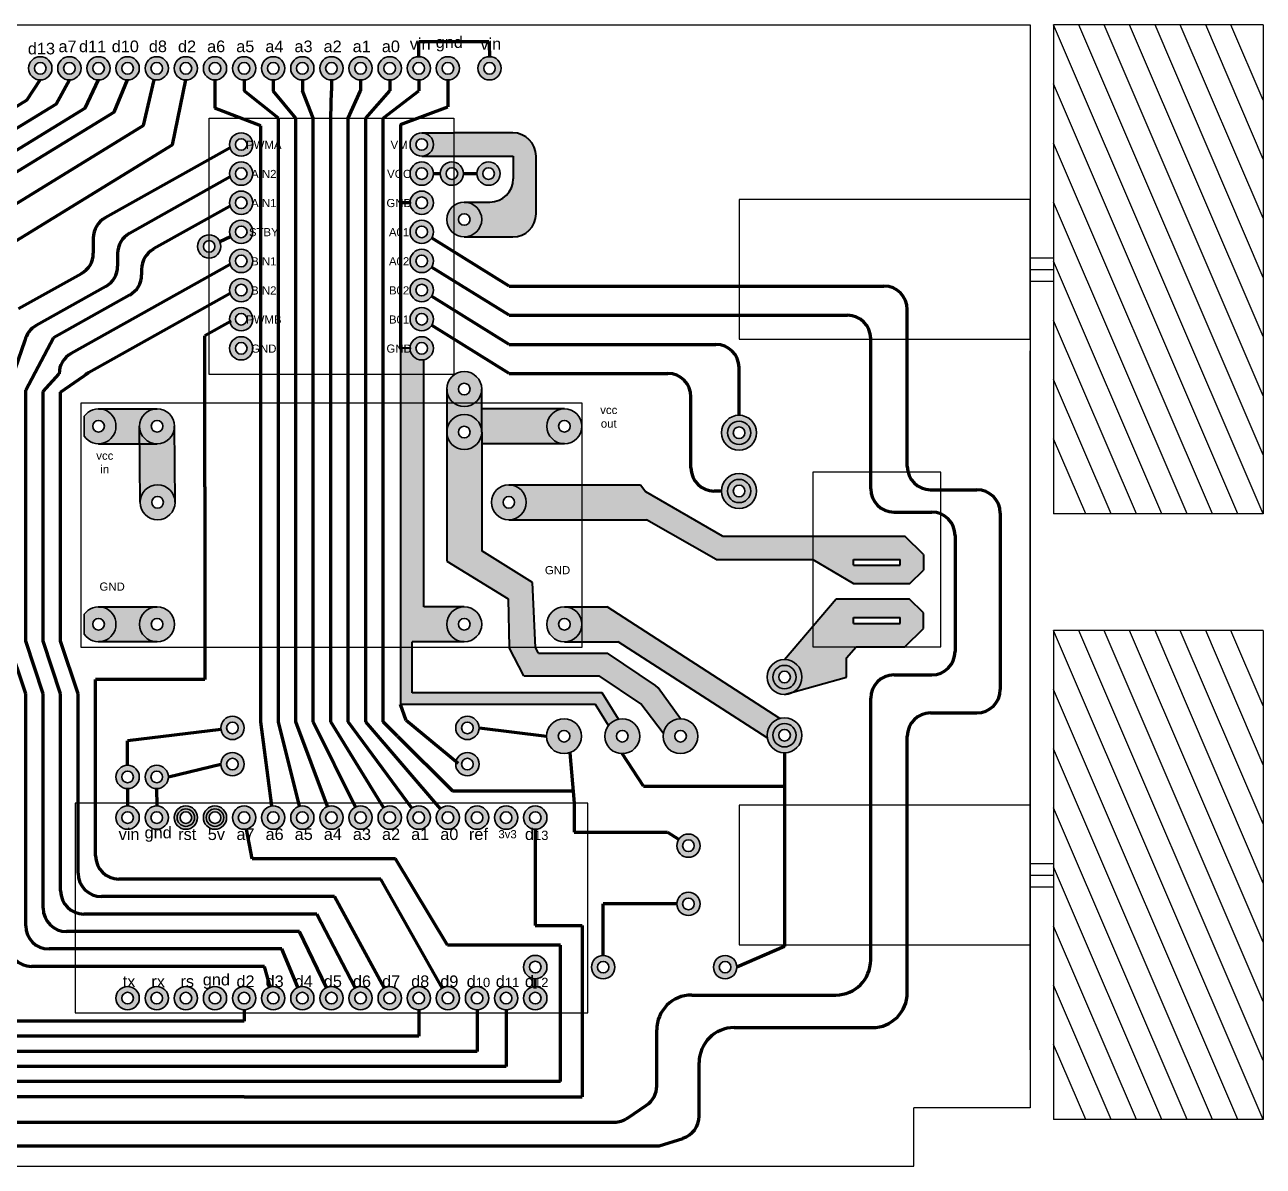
# Model space of a CAD drawing. Header units: millimetres. Extents: x 354 to 1075, y 97 to 298.
# Drawn here: x 968.6 to 1075, y 96.8 to 194.8 of the extents above; entities that cross this region are included whole.
import ezdxf

# ---------------------------------------------------------------- set-up
doc = ezdxf.new("R2010")
doc.units = ezdxf.units.MM
for name, color, linetype, lineweight in [('alimentacion', 110, 'Continuous', 40), ('ribetes', 12, 'Continuous', 100), ('TALADRO', 210, 'Continuous', 35)]:
    doc.layers.add(name, color=color, linetype=linetype, lineweight=lineweight)
for name, color, linetype in [('motores', 160, 'Continuous'), ('placas', 80, 'Continuous'), ('ruedas', 160, 'Continuous')]:
    doc.layers.add(name, color=color, linetype=linetype)
doc.styles.get("Standard").update_dxf_attribs({"font": 'arial.ttf'})

msp = doc.modelspace()

# ---------------------------------------------------------------- hatches: boundary and pattern name
at = {"layer": 'alimentacion'}
h = msp.add_hatch(color=256, dxfattribs=at)
h.dxf.hatch_style = 1
h.paths.add_polyline_path([(1012.53, 183.57, 0.414214), (1010.53, 185.57), (1005.46, 185.57), (1005.46, 183.57), (1010.57, 183.57), (1010.57, 181.63, -0.414214), (1008.57, 179.63), (1006.36, 179.63, -0.414214), (1007.86, 178.13, -0.414214), (1006.36, 176.63), (1008.31, 176.63), (1010.53, 176.63, 0.414214), (1012.53, 178.63)])
h.paths.add_polyline_path([(1005.46, 185.57), (1002.71, 185.57, -0.414214), (1003.71, 184.57, -0.414214), (1002.71, 183.57), (1005.03, 183.57), (1005.46, 183.57)])
h = msp.add_hatch(color=256, dxfattribs=at)
h.dxf.hatch_style = 1
h.paths.add_polyline_path([(1002.9, 166.09, -0.46975), (1001.71, 167.07), (1000.9, 167.07), (1000.9, 141.88), (1000.9, 136.5), (1017.62, 136.5), (1018.75, 134.7, -0.173629), (1019.61, 135.23), (1018.21, 137.5), (1001.9, 137.5), (1001.9, 141.88), (1006.36, 141.88, -0.414214), (1004.86, 143.38, -0.414214), (1006.36, 144.88), (1002.9, 144.88)])
h = msp.add_hatch(color=256, dxfattribs=at)
h.dxf.hatch_style = 1
h.paths.add_polyline_path([(1007.86, 163.57, 1), (1004.86, 163.57, 1)])
h.paths.add_polyline_path([(1005.86, 163.57, -1), (1006.86, 163.57, -1)], flags=16)
h.paths.add_polyline_path([(1007.86, 163.57, -1), (1004.86, 163.57), (1004.86, 159.88, -1), (1007.86, 159.88)])
h.paths.add_polyline_path([(1004.86, 159.88, 1), (1007.86, 159.88, 1)])
h.paths.add_polyline_path([(1006.86, 159.88, -1), (1005.86, 159.88, -1)], flags=16)
h = msp.add_hatch(color=256, dxfattribs=at)
h.dxf.hatch_style = 1
h.paths.add_polyline_path([(979.99, 161.88), (974.96, 161.88, -1), (974.96, 158.88), (979.99, 158.88, -0.414214), (978.49, 160.38, -0.414214)])
h.paths.add_polyline_path([(973.73, 161.24), (973.73, 159.52, 3.16825)])
h.paths.add_polyline_path([(975.46, 160.38, -1), (974.46, 160.38, -1)], flags=16)
h.paths.add_polyline_path([(978.49, 160.38, 0.414214), (979.99, 158.88, 0.414214), (981.49, 160.38, 1)])
h.paths.add_polyline_path([(980.49, 160.38, -1), (979.49, 160.38, -1)], flags=16)
h.paths.add_polyline_path([(973.73, 144.24), (973.73, 142.52, 3.16825)])
h.paths.add_polyline_path([(975.46, 143.38, -1), (974.46, 143.38, -1)], flags=16)
h.paths.add_polyline_path([(979.99, 144.88), (974.96, 144.88, -1), (974.96, 141.88), (979.99, 141.88, -0.414214), (978.49, 143.38, -0.414214)])
h.paths.add_polyline_path([(978.49, 143.38, 0.414214), (979.99, 141.88, 0.414214), (981.49, 143.38, 1)])
h.paths.add_polyline_path([(980.49, 143.38, -1), (979.49, 143.38, -1)], flags=16)
h = msp.add_hatch(color=256, dxfattribs=at)
h.dxf.hatch_style = 1
h.paths.add_polyline_path([(1016.46, 160.38, 1), (1013.46, 160.38, 1)])
h.paths.add_polyline_path([(1014.46, 160.38, -1), (1015.46, 160.38, -1)], flags=16)
h.paths.add_polyline_path([(1011.69, 153.85, 1), (1008.69, 153.85, 1)])
h.paths.add_polyline_path([(1009.69, 153.85, -1), (1010.69, 153.85, -1)], flags=16)
h.paths.add_polyline_path([(1004.86, 143.38, 1), (1007.86, 143.38, 1)])
h.paths.add_polyline_path([(1006.86, 143.38, -1), (1005.86, 143.38, -1)], flags=16)
h.paths.add_polyline_path([(1016.46, 143.38, 1), (1013.46, 143.38, 1)])
h.paths.add_polyline_path([(1014.46, 143.38, -1), (1015.46, 143.38, -1)], flags=16)
h = msp.add_hatch(color=256, dxfattribs=at)
h.dxf.hatch_style = 1
h.paths.add_polyline_path([(1013.46, 160.38, -0.414214), (1014.96, 161.88), (1007.86, 161.88), (1007.86, 159.88), (1007.86, 158.88), (1014.96, 158.88, -0.414214)])
h = msp.add_hatch(color=256, dxfattribs=at)
h.dxf.hatch_style = 1
h.paths.add_polyline_path([(981.53, 153.87), (981.49, 160.4, -0.417974), (979.99, 158.88), (978.5, 158.88), (978.53, 153.83, -1)])
h.paths.add_polyline_path([(978.53, 153.85, 1), (981.53, 153.85, 1)])
h.paths.add_polyline_path([(980.53, 153.85, 1), (979.53, 153.85, 1)], flags=16)
h = msp.add_hatch(color=256, dxfattribs=at)
h.dxf.hatch_style = 1
h.paths.add_polyline_path([(1007.86, 159.88, -1), (1004.86, 159.88), (1004.86, 148.8), (1010.13, 145.56), (1010.23, 141.38), (1011.49, 138.96), (1017.96, 138.96), (1021.52, 136.56), (1023.45, 134.04, -0.360652), (1024.93, 135.27), (1023.01, 137.91), (1022.78, 138.13), (1018.65, 140.9), (1012.73, 140.9), (1012.48, 141.38), (1012.22, 146.96), (1007.86, 149.69)])
h = msp.add_hatch(color=256, dxfattribs=at)
h.dxf.hatch_style = 1
h.paths.add_polyline_path([(1021.96, 154.74), (1021.5, 155.35), (1010.19, 155.35, -0.414214), (1011.69, 153.85, -0.414214), (1010.19, 152.35), (1022.01, 152.35), (1028, 148.95), (1036.28, 148.95), (1039.78, 146.89), (1044.63, 146.89), (1045.78, 148.03), (1045.78, 149.36), (1044.19, 150.95), (1036.28, 150.95), (1028.53, 150.95)])
h.paths.add_polyline_path([(1039.78, 148.95), (1043.78, 148.95), (1043.78, 148.45), (1039.78, 148.45)], flags=16)
h = msp.add_hatch(color=256, dxfattribs=at)
h.dxf.hatch_style = 1
h.paths.add_polyline_path([(1018.64, 144.88), (1014.96, 144.88, -0.414214), (1016.46, 143.38, -0.414214), (1014.96, 141.88), (1019.59, 141.88), (1032.37, 133.62, -0.038962), (1032.36, 133.85, -0.337974), (1033.46, 135.3)])
h = msp.add_hatch(color=256, dxfattribs=at)
h.dxf.hatch_style = 1
h.paths.add_polyline_path([(1040.02, 141.45), (1044.19, 141.45), (1045.78, 143.03), (1045.78, 144.36), (1044.57, 145.57), (1038.29, 145.57), (1033.86, 140.35, -0.414214), (1035.36, 138.85, -0.261174), (1034.64, 137.57), (1039.18, 138.85), (1039.18, 140.49)])
h.paths.add_polyline_path([(1039.78, 143.45), (1039.78, 143.95), (1043.78, 143.95), (1043.78, 143.45)], flags=16)
at = {"layer": 'TALADRO'}
h = msp.add_hatch(color=256, dxfattribs=at)
h.dxf.hatch_style = 1
h.paths.add_polyline_path([(970.96, 191.11, 1), (968.96, 191.11, 1)])
h.paths.add_polyline_path([(969.46, 191.11, -1), (970.46, 191.11, -1)], flags=16)
h = msp.add_hatch(color=256, dxfattribs=at)
h.dxf.hatch_style = 1
h.paths.add_polyline_path([(973.46, 191.11, 1), (971.46, 191.11, 1)])
h.paths.add_polyline_path([(971.96, 191.11, -1), (972.96, 191.11, -1)], flags=16)
h = msp.add_hatch(color=256, dxfattribs=at)
h.dxf.hatch_style = 1
h.paths.add_polyline_path([(975.96, 191.11, 1), (973.96, 191.11, 1)])
h.paths.add_polyline_path([(974.46, 191.11, -1), (975.46, 191.11, -1)], flags=16)
h = msp.add_hatch(color=256, dxfattribs=at)
h.dxf.hatch_style = 1
h.paths.add_polyline_path([(978.46, 191.11, 1), (976.46, 191.11, 1)])
h.paths.add_polyline_path([(976.96, 191.11, -1), (977.96, 191.11, -1)], flags=16)
h = msp.add_hatch(color=256, dxfattribs=at)
h.dxf.hatch_style = 1
h.paths.add_polyline_path([(980.96, 191.11, 1), (978.96, 191.11, 1)])
h.paths.add_polyline_path([(979.46, 191.11, -1), (980.46, 191.11, -1)], flags=16)
h = msp.add_hatch(color=256, dxfattribs=at)
h.dxf.hatch_style = 1
h.paths.add_polyline_path([(983.46, 191.11, 1), (981.46, 191.11, 1)])
h.paths.add_polyline_path([(981.96, 191.11, -1), (982.96, 191.11, -1)], flags=16)
h = msp.add_hatch(color=256, dxfattribs=at)
h.dxf.hatch_style = 1
h.paths.add_polyline_path([(985.96, 191.11, 1), (983.96, 191.11, 1)])
h.paths.add_polyline_path([(984.46, 191.11, -1), (985.46, 191.11, -1)], flags=16)
h = msp.add_hatch(color=256, dxfattribs=at)
h.dxf.hatch_style = 1
h.paths.add_polyline_path([(988.46, 191.11, 1), (986.46, 191.11, 1)])
h.paths.add_polyline_path([(986.96, 191.11, -1), (987.96, 191.11, -1)], flags=16)
h = msp.add_hatch(color=256, dxfattribs=at)
h.dxf.hatch_style = 1
h.paths.add_polyline_path([(990.96, 191.11, 1), (988.96, 191.11, 1)])
h.paths.add_polyline_path([(989.46, 191.11, -1), (990.46, 191.11, -1)], flags=16)
h = msp.add_hatch(color=256, dxfattribs=at)
h.dxf.hatch_style = 1
h.paths.add_polyline_path([(993.46, 191.11, 1), (991.46, 191.11, 1)])
h.paths.add_polyline_path([(991.96, 191.11, -1), (992.96, 191.11, -1)], flags=16)
h = msp.add_hatch(color=256, dxfattribs=at)
h.dxf.hatch_style = 1
h.paths.add_polyline_path([(995.96, 191.11, 1), (993.96, 191.11, 1)])
h.paths.add_polyline_path([(994.46, 191.11, -1), (995.46, 191.11, -1)], flags=16)
h = msp.add_hatch(color=256, dxfattribs=at)
h.dxf.hatch_style = 1
h.paths.add_polyline_path([(998.46, 191.11, 1), (996.46, 191.11, 1)])
h.paths.add_polyline_path([(996.96, 191.11, -1), (997.96, 191.11, -1)], flags=16)
h = msp.add_hatch(color=256, dxfattribs=at)
h.dxf.hatch_style = 1
h.paths.add_polyline_path([(1000.96, 191.11, 1), (998.96, 191.11, 1)])
h.paths.add_polyline_path([(999.46, 191.11, -1), (1000.46, 191.11, -1)], flags=16)
h = msp.add_hatch(color=256, dxfattribs=at)
h.dxf.hatch_style = 1
h.paths.add_polyline_path([(1003.46, 191.11, 1), (1001.46, 191.11, 1)])
h.paths.add_polyline_path([(1001.96, 191.11, -1), (1002.96, 191.11, -1)], flags=16)
h = msp.add_hatch(color=256, dxfattribs=at)
h.dxf.hatch_style = 1
h.paths.add_polyline_path([(1005.96, 191.11, 1), (1003.96, 191.11, 1)])
h.paths.add_polyline_path([(1004.46, 191.11, -1), (1005.46, 191.11, -1)], flags=16)
h = msp.add_hatch(color=256, dxfattribs=at)
h.dxf.hatch_style = 1
h.paths.add_polyline_path([(1009.53, 191.11, 1), (1007.53, 191.11, 1)])
h.paths.add_polyline_path([(1008.03, 191.11, -1), (1009.03, 191.11, -1)], flags=16)
h = msp.add_hatch(color=256, dxfattribs=at)
h.dxf.hatch_style = 1
h.paths.add_polyline_path([(988.21, 184.57, 1), (986.21, 184.57, 1)])
h.paths.add_polyline_path([(986.71, 184.57, -1), (987.71, 184.57, -1)], flags=16)
h = msp.add_hatch(color=256, dxfattribs=at)
h.dxf.hatch_style = 1
h.paths.add_polyline_path([(1003.71, 184.57, 1), (1001.71, 184.57, 1)])
h.paths.add_polyline_path([(1002.21, 184.57, -1), (1003.21, 184.57, -1)], flags=16)
h = msp.add_hatch(color=256, dxfattribs=at)
h.dxf.hatch_style = 1
h.paths.add_polyline_path([(988.21, 182.07, 1), (986.21, 182.07, 1)])
h.paths.add_polyline_path([(986.71, 182.07, -1), (987.71, 182.07, -1)], flags=16)
h = msp.add_hatch(color=256, dxfattribs=at)
h.dxf.hatch_style = 1
h.paths.add_polyline_path([(1003.71, 182.07, 1), (1001.71, 182.07, 1)])
h.paths.add_polyline_path([(1002.21, 182.07, -1), (1003.21, 182.07, -1)], flags=16)
h = msp.add_hatch(color=256, dxfattribs=at)
h.dxf.hatch_style = 1
h.paths.add_polyline_path([(1006.3, 182.07, 1), (1004.3, 182.07, 1)])
h.paths.add_polyline_path([(1004.8, 182.07, -1), (1005.8, 182.07, -1)], flags=16)
h = msp.add_hatch(color=256, dxfattribs=at)
h.dxf.hatch_style = 1
h.paths.add_polyline_path([(1009.45, 182.07, 1), (1007.45, 182.07, 1)])
h.paths.add_polyline_path([(1007.95, 182.07, -1), (1008.95, 182.07, -1)], flags=16)
h = msp.add_hatch(color=256, dxfattribs=at)
h.dxf.hatch_style = 1
h.paths.add_polyline_path([(988.21, 179.57, 1), (986.21, 179.57, 1)])
h.paths.add_polyline_path([(986.71, 179.57, -1), (987.71, 179.57, -1)], flags=16)
h = msp.add_hatch(color=256, dxfattribs=at)
h.dxf.hatch_style = 1
h.paths.add_polyline_path([(1003.71, 179.57, 1), (1001.71, 179.57, 1)])
h.paths.add_polyline_path([(1002.21, 179.57, -1), (1003.21, 179.57, -1)], flags=16)
h = msp.add_hatch(color=256, dxfattribs=at)
h.dxf.hatch_style = 1
h.paths.add_polyline_path([(1005.46, 179.34), (1005.46, 176.93, 0.61711), (1007.86, 178.13, 0.61711)])
h.paths.add_polyline_path([(1005.86, 178.13, -1), (1006.86, 178.13, -1)], flags=16)
h.paths.add_polyline_path([(1005.46, 179.34, 0.236774), (1004.86, 178.13, 0.236774), (1005.46, 176.93)])
h = msp.add_hatch(color=256, dxfattribs=at)
h.dxf.hatch_style = 1
h.paths.add_polyline_path([(988.21, 177.07, 1), (986.21, 177.07, 1)])
h.paths.add_polyline_path([(986.71, 177.07, -1), (987.71, 177.07, -1)], flags=16)
h = msp.add_hatch(color=256, dxfattribs=at)
h.dxf.hatch_style = 1
h.paths.add_polyline_path([(1003.71, 177.07, 1), (1001.71, 177.07, 1)])
h.paths.add_polyline_path([(1002.21, 177.07, -1), (1003.21, 177.07, -1)], flags=16)
h = msp.add_hatch(color=256, dxfattribs=at)
h.dxf.hatch_style = 1
h.paths.add_polyline_path([(985.46, 175.82, 1), (983.46, 175.82, 1)])
h.paths.add_polyline_path([(983.96, 175.82, -1), (984.96, 175.82, -1)], flags=16)
h = msp.add_hatch(color=256, dxfattribs=at)
h.dxf.hatch_style = 1
h.paths.add_polyline_path([(988.21, 174.57, 1), (986.21, 174.57, 1)])
h.paths.add_polyline_path([(986.71, 174.57, -1), (987.71, 174.57, -1)], flags=16)
h = msp.add_hatch(color=256, dxfattribs=at)
h.dxf.hatch_style = 1
h.paths.add_polyline_path([(1003.71, 174.57, 1), (1001.71, 174.57, 1)])
h.paths.add_polyline_path([(1002.21, 174.57, -1), (1003.21, 174.57, -1)], flags=16)
h = msp.add_hatch(color=256, dxfattribs=at)
h.dxf.hatch_style = 1
h.paths.add_polyline_path([(988.21, 172.07, 1), (986.21, 172.07, 1)])
h.paths.add_polyline_path([(986.71, 172.07, -1), (987.71, 172.07, -1)], flags=16)
h = msp.add_hatch(color=256, dxfattribs=at)
h.dxf.hatch_style = 1
h.paths.add_polyline_path([(1003.71, 172.07, 1), (1001.71, 172.07, 1)])
h.paths.add_polyline_path([(1002.21, 172.07, -1), (1003.21, 172.07, -1)], flags=16)
h = msp.add_hatch(color=256, dxfattribs=at)
h.dxf.hatch_style = 1
h.paths.add_polyline_path([(988.21, 169.57, 1), (986.21, 169.57, 1)])
h.paths.add_polyline_path([(986.71, 169.57, -1), (987.71, 169.57, -1)], flags=16)
h = msp.add_hatch(color=256, dxfattribs=at)
h.dxf.hatch_style = 1
h.paths.add_polyline_path([(1003.71, 169.57, 1), (1001.71, 169.57, 1)])
h.paths.add_polyline_path([(1002.21, 169.57, -1), (1003.21, 169.57, -1)], flags=16)
h = msp.add_hatch(color=256, dxfattribs=at)
h.dxf.hatch_style = 1
h.paths.add_polyline_path([(988.21, 167.07, 1), (986.21, 167.07, 1)])
h.paths.add_polyline_path([(986.71, 167.07, -1), (987.71, 167.07, -1)], flags=16)
h = msp.add_hatch(color=256, dxfattribs=at)
h.dxf.hatch_style = 1
h.paths.add_polyline_path([(1003.71, 167.07, 1), (1001.71, 167.07, 1)])
h.paths.add_polyline_path([(1002.21, 167.07, -1), (1003.21, 167.07, -1)], flags=16)
h = msp.add_hatch(color=256, dxfattribs=at)
h.dxf.hatch_style = 1
h.paths.add_polyline_path([(1028.96, 159.82, -0.414214), (1029.96, 160.82), (1029.96, 161.32, 0.414214), (1028.46, 159.82, 1), (1031.46, 159.82, 0.414214), (1029.96, 161.32), (1029.96, 160.82, -0.414214), (1030.96, 159.82, -1)])
h.paths.add_polyline_path([(1030.96, 154.82, -1), (1028.96, 154.82), (1028.46, 154.82, 1), (1031.46, 154.82, 1), (1028.46, 154.82), (1028.96, 154.82, -1)])
h = msp.add_hatch(color=256, dxfattribs=at)
h.dxf.hatch_style = 1
h.paths.add_polyline_path([(1030.96, 159.82, 1), (1028.96, 159.82, 1)])
h.paths.add_polyline_path([(1030.46, 159.82, 1), (1029.46, 159.82, 1)], flags=16)
h.paths.add_polyline_path([(1030.96, 154.82, 1), (1028.96, 154.82, 1)])
h.paths.add_polyline_path([(1030.46, 154.82, 1), (1029.46, 154.82, 1)], flags=16)
h = msp.add_hatch(color=256, dxfattribs=at)
h.dxf.hatch_style = 1
h.paths.add_polyline_path([(1032.86, 138.85, -0.414214), (1033.86, 139.85), (1033.86, 140.35, 0.414214), (1032.36, 138.85, 1), (1035.36, 138.85, 0.414214), (1033.86, 140.35), (1033.86, 139.85, -0.414214), (1034.86, 138.85, -1)])
h.paths.add_polyline_path([(1034.86, 133.85, -1), (1032.86, 133.85), (1032.36, 133.85, 1), (1035.36, 133.85, 1), (1032.36, 133.85), (1032.86, 133.85, -1)])
h = msp.add_hatch(color=256, dxfattribs=at)
h.dxf.hatch_style = 1
h.paths.add_polyline_path([(1034.86, 138.85, 1), (1032.86, 138.85, 1)])
h.paths.add_polyline_path([(1034.36, 138.85, 1), (1033.36, 138.85, 1)], flags=16)
h.paths.add_polyline_path([(1034.86, 133.85, 1), (1032.86, 133.85, 1)])
h.paths.add_polyline_path([(1034.36, 133.85, 1), (1033.36, 133.85, 1)], flags=16)
h = msp.add_hatch(color=256, dxfattribs=at)
h.dxf.hatch_style = 1
h.paths.add_polyline_path([(976.46, 130.27, 1), (978.46, 130.27, 1)])
h.paths.add_polyline_path([(977.96, 130.27, -1), (976.96, 130.27, -1)], flags=16)
h.paths.add_polyline_path([(980.96, 130.27, 1), (978.96, 130.27, 1)])
h.paths.add_polyline_path([(979.46, 130.27, -1), (980.46, 130.27, -1)], flags=16)
h.paths.add_polyline_path([(987.46, 131.37, 1), (985.46, 131.37, 1)])
h.paths.add_polyline_path([(986.96, 131.37, 1), (985.96, 131.37, 1)], flags=16)
h.paths.add_polyline_path([(985.46, 134.48, 1), (987.46, 134.48, 1)])
h.paths.add_polyline_path([(985.96, 134.48, -1), (986.96, 134.48, -1)], flags=16)
h.paths.add_polyline_path([(1005.63, 134.48, 1), (1007.63, 134.48, 1)])
h.paths.add_polyline_path([(1006.13, 134.48, -1), (1007.13, 134.48, -1)], flags=16)
h.paths.add_polyline_path([(1005.63, 131.37, 1), (1007.63, 131.37, 1)])
h.paths.add_polyline_path([(1006.13, 131.37, 1), (1007.13, 131.37, 1)], flags=16)
h = msp.add_hatch(color=256, dxfattribs=at)
h.dxf.hatch_style = 1
h.paths.add_polyline_path([(1013.43, 133.77, 1), (1016.43, 133.77, 1)])
h.paths.add_polyline_path([(1015.43, 133.77, 1), (1014.43, 133.77, 1)], flags=16)
h.paths.add_polyline_path([(1021.43, 133.77, 1), (1018.43, 133.77, 1)])
h.paths.add_polyline_path([(1020.43, 133.77, 1), (1019.43, 133.77, 1)], flags=16)
h.paths.add_polyline_path([(1026.43, 133.77, 1), (1023.43, 133.77, 1)])
h.paths.add_polyline_path([(1025.43, 133.77, -1), (1024.43, 133.77, -1)], flags=16)
h = msp.add_hatch(color=256, dxfattribs=at)
h.dxf.hatch_style = 1
h.paths.add_polyline_path([(978.46, 126.78, 1), (976.46, 126.78, 1)])
h.paths.add_polyline_path([(977.96, 126.78, 1), (976.96, 126.78, 1)], flags=16)
h = msp.add_hatch(color=256, dxfattribs=at)
h.dxf.hatch_style = 1
h.paths.add_polyline_path([(980.96, 126.78, 1), (978.96, 126.78, 1)])
h.paths.add_polyline_path([(980.46, 126.78, 1), (979.46, 126.78, 1)], flags=16)
h = msp.add_hatch(color=256, dxfattribs=at)
h.dxf.hatch_style = 1
h.paths.add_polyline_path([(983.46, 126.78, 1), (981.46, 126.78, 1)])
h.paths.add_polyline_path([(982.96, 126.78, 1), (981.96, 126.78, 1)], flags=16)
h = msp.add_hatch(color=256, dxfattribs=at)
h.dxf.hatch_style = 1
h.paths.add_polyline_path([(985.96, 126.78, 1), (983.96, 126.78, 1)])
h.paths.add_polyline_path([(985.46, 126.78, 1), (984.46, 126.78, 1)], flags=16)
h = msp.add_hatch(color=256, dxfattribs=at)
h.dxf.hatch_style = 1
h.paths.add_polyline_path([(988.46, 126.78, 1), (986.46, 126.78, 1)])
h.paths.add_polyline_path([(987.96, 126.78, 1), (986.96, 126.78, 1)], flags=16)
h = msp.add_hatch(color=256, dxfattribs=at)
h.dxf.hatch_style = 1
h.paths.add_polyline_path([(990.96, 126.78, 1), (988.96, 126.78, 1)])
h.paths.add_polyline_path([(990.46, 126.78, 1), (989.46, 126.78, 1)], flags=16)
h = msp.add_hatch(color=256, dxfattribs=at)
h.dxf.hatch_style = 1
h.paths.add_polyline_path([(993.46, 126.78, 1), (991.46, 126.78, 1)])
h.paths.add_polyline_path([(992.96, 126.78, 1), (991.96, 126.78, 1)], flags=16)
h = msp.add_hatch(color=256, dxfattribs=at)
h.dxf.hatch_style = 1
h.paths.add_polyline_path([(995.96, 126.78, 1), (993.96, 126.78, 1)])
h.paths.add_polyline_path([(995.46, 126.78, 1), (994.46, 126.78, 1)], flags=16)
h = msp.add_hatch(color=256, dxfattribs=at)
h.dxf.hatch_style = 1
h.paths.add_polyline_path([(998.46, 126.78, 1), (996.46, 126.78, 1)])
h.paths.add_polyline_path([(997.96, 126.78, 1), (996.96, 126.78, 1)], flags=16)
h = msp.add_hatch(color=256, dxfattribs=at)
h.dxf.hatch_style = 1
h.paths.add_polyline_path([(1000.96, 126.78, 1), (998.96, 126.78, 1)])
h.paths.add_polyline_path([(1000.46, 126.78, 1), (999.46, 126.78, 1)], flags=16)
h = msp.add_hatch(color=256, dxfattribs=at)
h.dxf.hatch_style = 1
h.paths.add_polyline_path([(1003.46, 126.78, 1), (1001.46, 126.78, 1)])
h.paths.add_polyline_path([(1002.96, 126.78, 1), (1001.96, 126.78, 1)], flags=16)
h = msp.add_hatch(color=256, dxfattribs=at)
h.dxf.hatch_style = 1
h.paths.add_polyline_path([(1005.96, 126.78, 1), (1003.96, 126.78, 1)])
h.paths.add_polyline_path([(1005.46, 126.78, 1), (1004.46, 126.78, 1)], flags=16)
h = msp.add_hatch(color=256, dxfattribs=at)
h.dxf.hatch_style = 1
h.paths.add_polyline_path([(1008.46, 126.78, 1), (1006.46, 126.78, 1)])
h.paths.add_polyline_path([(1007.96, 126.78, 1), (1006.96, 126.78, 1)], flags=16)
h = msp.add_hatch(color=256, dxfattribs=at)
h.dxf.hatch_style = 1
h.paths.add_polyline_path([(1010.96, 126.78, 1), (1008.96, 126.78, 1)])
h.paths.add_polyline_path([(1010.46, 126.78, 1), (1009.46, 126.78, 1)], flags=16)
h = msp.add_hatch(color=256, dxfattribs=at)
h.dxf.hatch_style = 1
h.paths.add_polyline_path([(1013.46, 126.78, 1), (1011.46, 126.78, 1)])
h.paths.add_polyline_path([(1012.96, 126.78, 1), (1011.96, 126.78, 1)], flags=16)
h = msp.add_hatch(color=256, dxfattribs=at)
h.dxf.hatch_style = 1
h.paths.add_polyline_path([(1026.61, 124.37, 1), (1024.61, 124.37, 1)])
h.paths.add_polyline_path([(1026.11, 124.37, 1), (1025.11, 124.37, 1)], flags=16)
h = msp.add_hatch(color=256, dxfattribs=at)
h.dxf.hatch_style = 1
h.paths.add_polyline_path([(1026.61, 119.37, 1), (1024.61, 119.37, 1)])
h.paths.add_polyline_path([(1026.11, 119.37, 1), (1025.11, 119.37, 1)], flags=16)
h = msp.add_hatch(color=256, dxfattribs=at)
h.dxf.hatch_style = 1
h.paths.add_polyline_path([(1013.46, 113.95, 1), (1011.46, 113.95, 1)])
h.paths.add_polyline_path([(1012.96, 113.95, 1), (1011.96, 113.95, 1)], flags=16)
h = msp.add_hatch(color=256, dxfattribs=at)
h.dxf.hatch_style = 1
h.paths.add_polyline_path([(1019.29, 113.94, 1), (1017.29, 113.94, 1)])
h.paths.add_polyline_path([(1018.79, 113.94, 1), (1017.79, 113.94, 1)], flags=16)
h = msp.add_hatch(color=256, dxfattribs=at)
h.dxf.hatch_style = 1
h.paths.add_polyline_path([(1029.76, 113.94, 1), (1027.76, 113.94, 1)])
h.paths.add_polyline_path([(1029.26, 113.94, 1), (1028.26, 113.94, 1)], flags=16)
h = msp.add_hatch(color=256, dxfattribs=at)
h.dxf.hatch_style = 1
h.paths.add_polyline_path([(978.46, 111.28, 1), (976.46, 111.28, 1)])
h.paths.add_polyline_path([(977.96, 111.28, 1), (976.96, 111.28, 1)], flags=16)
h = msp.add_hatch(color=256, dxfattribs=at)
h.dxf.hatch_style = 1
h.paths.add_polyline_path([(980.96, 111.28, 1), (978.96, 111.28, 1)])
h.paths.add_polyline_path([(980.46, 111.28, 1), (979.46, 111.28, 1)], flags=16)
h = msp.add_hatch(color=256, dxfattribs=at)
h.dxf.hatch_style = 1
h.paths.add_polyline_path([(983.46, 111.28, 1), (981.46, 111.28, 1)])
h.paths.add_polyline_path([(982.96, 111.28, 1), (981.96, 111.28, 1)], flags=16)
h = msp.add_hatch(color=256, dxfattribs=at)
h.dxf.hatch_style = 1
h.paths.add_polyline_path([(985.96, 111.28, 1), (983.96, 111.28, 1)])
h.paths.add_polyline_path([(985.46, 111.28, 1), (984.46, 111.28, 1)], flags=16)
h = msp.add_hatch(color=256, dxfattribs=at)
h.dxf.hatch_style = 1
h.paths.add_polyline_path([(988.46, 111.28, 1), (986.46, 111.28, 1)])
h.paths.add_polyline_path([(987.96, 111.28, 1), (986.96, 111.28, 1)], flags=16)
h = msp.add_hatch(color=256, dxfattribs=at)
h.dxf.hatch_style = 1
h.paths.add_polyline_path([(990.96, 111.28, 1), (988.96, 111.28, 1)])
h.paths.add_polyline_path([(990.46, 111.28, 1), (989.46, 111.28, 1)], flags=16)
h = msp.add_hatch(color=256, dxfattribs=at)
h.dxf.hatch_style = 1
h.paths.add_polyline_path([(993.46, 111.28, 1), (991.46, 111.28, 1)])
h.paths.add_polyline_path([(992.96, 111.28, 1), (991.96, 111.28, 1)], flags=16)
h = msp.add_hatch(color=256, dxfattribs=at)
h.dxf.hatch_style = 1
h.paths.add_polyline_path([(995.96, 111.28, 1), (993.96, 111.28, 1)])
h.paths.add_polyline_path([(995.46, 111.28, 1), (994.46, 111.28, 1)], flags=16)
h = msp.add_hatch(color=256, dxfattribs=at)
h.dxf.hatch_style = 1
h.paths.add_polyline_path([(998.46, 111.28, 1), (996.46, 111.28, 1)])
h.paths.add_polyline_path([(997.96, 111.28, 1), (996.96, 111.28, 1)], flags=16)
h = msp.add_hatch(color=256, dxfattribs=at)
h.dxf.hatch_style = 1
h.paths.add_polyline_path([(1000.96, 111.28, 1), (998.96, 111.28, 1)])
h.paths.add_polyline_path([(1000.46, 111.28, 1), (999.46, 111.28, 1)], flags=16)
h = msp.add_hatch(color=256, dxfattribs=at)
h.dxf.hatch_style = 1
h.paths.add_polyline_path([(1003.46, 111.28, 1), (1001.46, 111.28, 1)])
h.paths.add_polyline_path([(1002.96, 111.28, 1), (1001.96, 111.28, 1)], flags=16)
h = msp.add_hatch(color=256, dxfattribs=at)
h.dxf.hatch_style = 1
h.paths.add_polyline_path([(1005.96, 111.28, 1), (1003.96, 111.28, 1)])
h.paths.add_polyline_path([(1005.46, 111.28, 1), (1004.46, 111.28, 1)], flags=16)
h = msp.add_hatch(color=256, dxfattribs=at)
h.dxf.hatch_style = 1
h.paths.add_polyline_path([(1008.46, 111.28, 1), (1006.46, 111.28, 1)])
h.paths.add_polyline_path([(1007.96, 111.28, 1), (1006.96, 111.28, 1)], flags=16)
h = msp.add_hatch(color=256, dxfattribs=at)
h.dxf.hatch_style = 1
h.paths.add_polyline_path([(1010.96, 111.28, 1), (1008.96, 111.28, 1)])
h.paths.add_polyline_path([(1010.46, 111.28, 1), (1009.46, 111.28, 1)], flags=16)
h = msp.add_hatch(color=256, dxfattribs=at)
h.dxf.hatch_style = 1
h.paths.add_polyline_path([(1013.46, 111.28, 1), (1011.46, 111.28, 1)])
h.paths.add_polyline_path([(1012.96, 111.28, 1), (1011.96, 111.28, 1)], flags=16)

# ---------------------------------------------------------------- linework, layer by layer
for p, q in [((934.96, 194.85), (1054.96, 194.85)), ((1054.96, 194.85), (1054.96, 136.85)), ((1054.96, 174.85), (1056.96, 174.85)), ((1054.96, 173.85), (1056.96, 173.85)), ((1054.96, 172.85), (1056.96, 172.85)), ((1054.96, 136.85), (1054.96, 166.85)), ((1054.96, 106.85), (1054.96, 136.85)), ((1054.96, 136.85), (1054.96, 106.85)), ((1054.96, 122.85), (1056.96, 122.85)), ((1054.96, 121.85), (1056.96, 121.85)), ((1054.96, 120.85), (1056.96, 120.85)), ((1054.96, 106.85), (1054.96, 101.85)), ((1044.96, 96.85), (1044.96, 101.85)), ((1054.96, 101.85), (1044.96, 101.85)), ((944.96, 96.85), (1044.96, 96.85))]:
    msp.add_line(p, q)
at = {"layer": 'alimentacion'}
for p, q in [((1002.71, 185.57), (1005.5, 185.57)), ((1010.53, 185.57), (1005.5, 185.57)), ((1002.71, 183.57), (1005.03, 183.57)), ((1005.03, 183.57), (1010.57, 183.57)), ((1010.57, 183.57), (1010.57, 181.63)), ((1012.53, 178.63), (1012.53, 183.57)), ((1006.36, 179.63), (1008.57, 179.63)), ((1006.36, 176.63), (1008.31, 176.63)), ((1008.31, 176.63), (1010.53, 176.63)), ((1001.71, 167.07), (1000.9, 167.07)), ((1000.9, 167.07), (1000.9, 141.88)), ((1002.9, 144.88), (1002.9, 166.09)), ((1004.86, 163.57), (1004.86, 159.88)), ((1007.86, 159.88), (1007.86, 163.57)), ((974.96, 161.88), (979.99, 161.88)), ((1014.96, 161.88), (1007.86, 161.88)), ((978.53, 153.85), (978.49, 160.38)), ((981.53, 153.85), (981.49, 160.38)), ((1004.86, 159.88), (1004.86, 148.8)), ((1007.86, 159.88), (1007.86, 149.69)), ((974.96, 158.88), (979.99, 158.88)), ((1014.96, 158.88), (1007.86, 158.88)), ((1010.19, 155.35), (1021.5, 155.35)), ((1021.5, 155.35), (1021.96, 154.74)), ((1028.53, 150.95), (1021.96, 154.74)), ((1010.19, 152.35), (1022.01, 152.35)), ((1028, 148.95), (1022.01, 152.35)), ((1028.53, 150.95), (1036.28, 150.95)), ((1036.28, 150.95), (1044.19, 150.95)), ((1045.78, 149.36), (1044.19, 150.95)), ((1012.22, 146.96), (1007.86, 149.69)), ((1028, 148.95), (1036.28, 148.95)), ((1036.28, 148.95), (1039.78, 146.89)), ((1039.78, 148.45), (1039.78, 148.95)), ((1039.78, 148.95), (1043.78, 148.95)), ((1043.78, 148.45), (1043.78, 148.95)), ((1045.78, 149.36), (1045.78, 148.03)), ((1004.86, 148.8), (1010.13, 145.56)), ((1039.78, 148.45), (1043.78, 148.45)), ((1044.63, 146.89), (1045.78, 148.03)), ((1012.48, 141.38), (1012.22, 146.96)), ((1039.78, 146.89), (1044.63, 146.89)), ((974.96, 144.88), (979.99, 144.88)), ((1006.36, 144.88), (1002.9, 144.88)), ((1010.13, 145.56), (1010.23, 141.38)), ((1014.96, 144.88), (1018.64, 144.88)), ((1033.46, 135.3), (1018.64, 144.88)), ((1033.86, 140.35), (1038.29, 145.57)), ((1038.29, 145.57), (1044.57, 145.57)), ((1045.78, 144.36), (1044.57, 145.57)), ((1039.78, 143.45), (1039.78, 143.95)), ((1039.78, 143.95), (1043.78, 143.95)), ((1043.78, 143.45), (1043.78, 143.95)), ((1045.78, 143.03), (1045.78, 144.36)), ((1039.78, 143.45), (1043.78, 143.45)), ((1044.19, 141.45), (1045.78, 143.03)), ((979.99, 141.88), (974.96, 141.88)), ((1000.9, 141.88), (1000.9, 136.5)), ((1006.36, 141.88), (1001.9, 141.88)), ((1001.9, 137.5), (1001.9, 141.88)), ((1014.96, 141.88), (1019.59, 141.88)), ((1032.37, 133.62), (1019.59, 141.88)), ((1039.18, 140.49), (1040.02, 141.45)), ((1040.02, 141.45), (1044.19, 141.45)), ((1011.49, 138.96), (1010.23, 141.38)), ((1012.73, 140.9), (1012.48, 141.38)), ((1012.73, 140.9), (1018.65, 140.9)), ((1022.78, 138.13), (1018.65, 140.9)), ((1039.18, 138.85), (1039.18, 140.49)), ((1011.49, 138.96), (1017.96, 138.96)), ((1021.52, 136.56), (1017.96, 138.96)), ((1033.86, 137.35), (1039.18, 138.85)), ((1018.21, 137.5), (1001.9, 137.5)), ((1019.61, 135.23), (1018.21, 137.5)), ((1023.01, 137.91), (1022.78, 138.13)), ((1024.93, 135.27), (1023.01, 137.91)), ((1017.62, 136.5), (1000.9, 136.5)), ((1018.75, 134.7), (1017.62, 136.5)), ((1023.45, 134.04), (1021.52, 136.56))]:
    msp.add_line(p, q, dxfattribs=at)
for centre, start, end in [((1010.53, 183.57), 0, 90), ((1008.57, 181.63), 270, 0), ((1010.53, 178.63), 270, 0)]:
    msp.add_arc(centre, 2, start, end, dxfattribs=at)
at = {"layer": 'motores'}
for p, q in [((1054.96, 179.85), (1029.96, 179.85)), ((1029.96, 179.85), (1029.96, 167.85)), ((1054.96, 167.85), (1054.96, 179.85)), ((1029.96, 167.85), (1054.96, 167.85)), ((1029.96, 127.85), (1029.96, 115.85)), ((1054.96, 127.85), (1029.96, 127.85)), ((1054.96, 115.85), (1054.96, 127.85)), ((1029.96, 115.85), (1054.96, 115.85))]:
    msp.add_line(p, q, dxfattribs=at)
at = {"layer": 'placas'}
for p, q in [((984.46, 186.82), (1005.46, 186.82)), ((984.46, 164.82), (984.46, 186.82)), ((1005.46, 186.82), (1005.46, 164.82)), ((1005.46, 164.82), (984.46, 164.82)), ((973.46, 162.38), (1016.46, 162.38)), ((973.46, 141.38), (973.46, 162.38)), ((1016.46, 162.38), (1016.46, 141.38)), ((1047.28, 156.45), (1036.28, 156.45)), ((1036.28, 156.45), (1036.28, 141.45)), ((1047.28, 141.45), (1047.28, 156.45)), ((1036.28, 141.45), (1047.28, 141.45)), ((1016.46, 141.38), (973.46, 141.38)), ((1016.96, 128.03), (972.96, 128.03)), ((972.96, 128.03), (972.96, 110.03)), ((1016.96, 110.03), (1016.96, 128.03)), ((972.96, 110.03), (1016.96, 110.03))]:
    msp.add_line(p, q, dxfattribs=at)
at = {"layer": 'ribetes'}
for p, q in [((1002.46, 192.11), (1002.46, 193.42)), ((1002.46, 193.42), (1008.48, 193.42)), ((1008.48, 193.42), (1008.52, 192.38)), ((1008.52, 192.38), (1008.53, 192.11)), ((968.81, 188.38), (969.96, 190.11)), ((971.31, 188.04), (972.46, 190.11)), ((973.81, 187.69), (974.96, 190.11)), ((976.31, 187.35), (977.46, 190.11)), ((978.81, 186.19), (979.73, 190.13)), ((981.31, 184.55), (982.46, 190.11)), ((984.96, 190.11), (984.96, 188.32)), ((984.96, 190.11), (984.96, 187.68)), ((987.46, 190.11), (987.46, 189.19)), ((989.96, 190.11), (989.96, 189.19)), ((992.46, 190.11), (992.46, 189.19)), ((994.96, 190.11), (994.96, 189.19)), ((997.46, 190.11), (997.46, 189.19)), ((999.96, 190.11), (999.96, 189.19)), ((1002.46, 190.11), (1002.46, 189.19)), ((1004.96, 190.11), (1004.96, 188.32)), ((1004.96, 190.11), (1004.96, 187.8)), ((968.81, 188.38), (956.64, 180.92)), ((990.4, 186.82), (987.46, 189.19)), ((991.9, 186.82), (989.96, 189.19)), ((993.4, 186.82), (992.46, 189.19)), ((994.9, 186.82), (994.96, 189.19)), ((996.4, 186.82), (997.46, 189.19)), ((997.9, 186.82), (999.96, 189.19)), ((999.4, 186.82), (1002.46, 189.19)), ((971.31, 188.04), (958.14, 179.96)), ((973.81, 187.69), (959.64, 179)), ((976.31, 187.35), (961.14, 178.04)), ((988.9, 186.18), (984.96, 187.68)), ((1000.9, 186.3), (1004.96, 187.8)), ((978.81, 186.19), (962.64, 176.26)), ((988.9, 135), (988.9, 186.18)), ((990.4, 135), (990.4, 186.82)), ((991.9, 135), (991.9, 186.82)), ((993.4, 135), (993.4, 186.82)), ((994.9, 135), (994.9, 186.82)), ((996.4, 135), (996.4, 186.82)), ((997.9, 135), (997.9, 186.82)), ((999.4, 135), (999.4, 186.82)), ((1000.9, 186.3), (1000.9, 167.07)), ((981.31, 184.55), (964.14, 174.01)), ((986.26, 184.28), (975.53, 178.27)), ((1003.71, 182.07), (1004.3, 182.07)), ((1006.3, 182.07), (1007.45, 182.07)), ((986.26, 181.78), (977.62, 176.94)), ((986.26, 179.28), (979.68, 175.6)), ((1001.71, 179.57), (1000.9, 179.57)), ((974.51, 176.53), (974.51, 175.23)), ((985.38, 176.24), (986.3, 176.66)), ((976.6, 175.2), (976.6, 174.13)), ((973.49, 173.48), (968.1, 170.47)), ((986.26, 174.28), (972.6, 166.63)), ((978.66, 173.85), (978.66, 173.39)), ((975.58, 172.38), (969.6, 169.04)), ((977.63, 171.64), (971.1, 167.98)), ((986.26, 171.78), (974.1, 164.97)), ((986.34, 169.41), (984.08, 168.14)), ((984.08, 155.17), (984.08, 168.14)), ((968.63, 167.73), (967.21, 163.6)), ((971.1, 167.98), (968.71, 163.48)), ((970.21, 163.37), (971.58, 164.89)), ((971.71, 163.31), (974.1, 164.97)), ((968.71, 141.92), (968.71, 163.48)), ((970.21, 141.92), (970.21, 163.37)), ((971.71, 141.92), (971.71, 163.31)), ((984.08, 155.17), (984.08, 138.64)), ((968.71, 137.42), (967.21, 141.92)), ((970.21, 137.42), (968.71, 141.92)), ((971.71, 137.42), (970.21, 141.92)), ((973.21, 137.42), (971.71, 141.92)), ((974.71, 123.5), (974.71, 138.64)), ((984.08, 138.64), (974.71, 138.64)), ((968.71, 117.5), (968.71, 137.42)), ((970.21, 119), (970.21, 137.42)), ((971.71, 120.5), (971.71, 137.42)), ((973.21, 122), (973.21, 137.42)), ((1001.38, 135.12), (1000.9, 136.5)), ((1005.85, 131.43), (1001.38, 135.12)), ((985.47, 134.35), (977.46, 133.37)), ((989.83, 127.78), (988.9, 135)), ((992.22, 127.75), (990.4, 135)), ((994.61, 127.72), (991.9, 135)), ((997.02, 127.68), (993.4, 135)), ((999.44, 127.64), (994.9, 135)), ((1001.87, 127.59), (996.4, 135)), ((1004.31, 127.54), (997.9, 135)), ((1000.64, 133.77), (999.4, 135)), ((1007.63, 134.48), (1013.43, 133.77)), ((977.46, 131.27), (977.46, 133.37)), ((1000.64, 133.77), (1005.36, 129.08)), ((1015.43, 132.35), (1015.8, 128.03)), ((1021.76, 129.47), (1019.93, 132.27)), ((1033.86, 132.35), (1033.86, 129.47)), ((980.96, 130.27), (985.46, 131.37)), ((977.46, 129.27), (977.46, 127.78)), ((979.95, 129.27), (979.96, 127.78)), ((1005.36, 129.08), (1015.71, 129.08)), ((1021.76, 129.47), (1033.86, 129.47)), ((1033.86, 129.47), (1033.86, 115.72)), ((1015.8, 128.03), (1015.8, 125.52)), ((988.16, 123.25), (987.66, 125.8)), ((1012.46, 125.78), (1012.46, 117.51)), ((1015.8, 125.52), (1023.8, 125.54)), ((1023.8, 125.54), (1024.77, 124.92)), ((1000.46, 123.25), (988.16, 123.25)), ((1004.91, 115.83), (1000.46, 123.25)), ((999.21, 121.5), (976.71, 121.5)), ((1004.47, 112.16), (999.21, 121.5)), ((995.21, 120), (975.21, 120)), ((999.48, 112.16), (995.21, 120)), ((1018.29, 114.94), (1018.29, 119.37)), ((1024.61, 119.37), (1018.29, 119.37)), ((993.71, 118.5), (973.71, 118.5)), ((997, 112.17), (993.71, 118.5)), ((992.21, 117), (972.21, 117)), ((994.53, 112.19), (992.21, 117)), ((1012.46, 117.51), (1016.5, 117.51)), ((1016.5, 117.51), (1016.5, 102.81)), ((990.71, 115.5), (970.71, 115.5)), ((992.08, 112.21), (990.71, 115.5)), ((1014.62, 115.83), (1004.91, 115.83)), ((1014.62, 104.11), (1014.62, 115.83)), ((1033.86, 115.72), (1029.76, 113.94)), ((989.21, 114), (969.21, 114)), ((989.69, 112.25), (989.21, 114)), ((1012.46, 112.12), (1012.46, 112.95)), ((987.46, 110.3), (987.46, 109.31)), ((1002.46, 110.28), (1002.46, 108.01)), ((1007.46, 110.28), (1007.46, 106.71)), ((1009.96, 110.28), (1009.96, 105.41)), ((987.46, 109.31), (964.14, 109.31)), ((1002.46, 108.01), (962.64, 108.01)), ((1007.46, 106.71), (961.14, 106.71)), ((1009.96, 105.41), (959.64, 105.41)), ((1014.62, 104.11), (958.14, 104.11)), ((987.46, 102.81), (956.64, 102.81)), ((987.46, 102.81), (1016.5, 102.81))]:
    msp.add_line(p, q, dxfattribs=at)
at = {"layer": 'ribetes', "lineweight": 158}
for p, q in [((1010.23, 172.41), (1003.56, 176.55)), ((1010.23, 169.91), (1003.56, 174.05)), ((1010.23, 172.41), (1042.4, 172.41)), ((1010.23, 167.41), (1003.56, 171.55)), ((1044.4, 156.93), (1044.4, 170.41)), ((1010.23, 169.91), (1039.26, 169.91)), ((1010.23, 164.91), (1003.56, 169.05)), ((1010.23, 167.41), (1027.96, 167.41)), ((1041.26, 155.01), (1041.26, 167.91)), ((1010.23, 164.91), (1023.83, 164.91)), ((1029.96, 161.32), (1029.96, 165.41)), ((1025.83, 156.82), (1025.83, 162.91)), ((1028.46, 154.82), (1027.83, 154.82)), ((1046.4, 154.93), (1050.38, 154.93)), ((1043.26, 153.01), (1046.5, 153.01)), ((1052.38, 152.93), (1052.38, 137.77)), ((1048.5, 151.01), (1048.5, 141.03)), ((1043.26, 139.03), (1046.5, 139.03)), ((1041.26, 114.55), (1041.26, 137.03)), ((1046.4, 135.77), (1050.38, 135.77)), ((1044.4, 111.75), (1044.4, 133.77)), ((1025.89, 111.55), (1038.26, 111.55)), ((1022.89, 103.75), (1022.89, 108.55)), ((1029.53, 108.75), (1041.4, 108.75)), ((1026.53, 101.15), (1026.53, 105.75)), ((1020.38, 100.99), (1022.01, 102.09)), ((956.13, 100.64), (1019.26, 100.64)), ((1023.1, 98.59), (1025.14, 99.24)), ((953.76, 98.59), (1023.1, 98.59))]:
    msp.add_line(p, q, dxfattribs=at)
at = {"layer": 'ribetes'}
for centre, start, end in [((976.51, 176.53), 119.2616, 180), ((978.6, 175.2), 119.2616, 180), ((980.66, 173.85), 119.2616, 180), ((972.51, 175.23), 299.2616, 360), ((974.6, 174.13), 299.2616, 360), ((976.66, 173.39), 299.2616, 0), ((970.58, 167.29), 119.2616, 167.4129), ((973.58, 164.89), 119.2616, 180), ((975.08, 163.23), 119.2616, 130.0831), ((976.71, 123.5), 180, 270), ((975.21, 122), 180, 270), ((973.71, 120.5), 180, 270), ((972.21, 119), 180, 270), ((970.71, 117.5), 180, 270), ((969.21, 116), 180, 270)]:
    msp.add_arc(centre, 2, start, end, dxfattribs=at)
at = {"layer": 'ribetes', "lineweight": 158}
for centre, radius, start, end in [((1042.4, 170.41), 2, 0, 90), ((1039.26, 167.91), 2, 0, 90), ((1027.96, 165.41), 2, 0, 90), ((1023.83, 162.91), 2, 0, 90), ((1027.83, 156.82), 2, 180, 270), ((1046.4, 156.93), 2, 180, 270), ((1043.26, 155.01), 2, 180, 270), ((1050.38, 152.93), 2, 0, 90), ((1046.5, 151.01), 2, 0, 90), ((1046.5, 141.03), 2, 270, 0), ((1043.26, 137.03), 2, 90, 180), ((1050.38, 137.77), 2, 270, 0), ((1046.4, 133.77), 2, 90, 180), ((1038.26, 114.55), 3, 270, 0), ((1041.4, 111.75), 3, 270, 360), ((1025.89, 108.55), 3, 90, 180), ((1029.53, 105.75), 3, 90, 180), ((1020.89, 103.75), 2, 304.1135, 0), ((1024.53, 101.15), 2, 287.8199, 0), ((1019.26, 102.64), 2, 270, 304.1135)]:
    msp.add_arc(centre, radius, start, end, dxfattribs=at)
at = {"layer": 'ruedas'}
for p, q in [((1074.96, 194.85), (1056.96, 194.85)), ((1056.96, 194.85), (1056.96, 152.85)), ((1074.96, 152.85), (1056.96, 194.85)), ((1074.96, 157.93), (1059.14, 194.85)), ((1074.96, 163), (1061.31, 194.85)), ((1074.96, 168.08), (1063.49, 194.85)), ((1074.96, 173.16), (1065.67, 194.85)), ((1074.96, 178.24), (1067.84, 194.85)), ((1074.96, 183.31), (1070.02, 194.85)), ((1074.96, 188.39), (1072.19, 194.85)), ((1074.96, 194.85), (1074.96, 152.85)), ((1072.79, 152.85), (1056.96, 189.77)), ((1070.61, 152.85), (1056.96, 184.69)), ((1068.43, 152.85), (1056.96, 179.62)), ((1066.26, 152.85), (1056.96, 174.54)), ((1064.08, 152.85), (1056.96, 169.46)), ((1061.91, 152.85), (1056.96, 164.39)), ((1059.73, 152.85), (1056.96, 159.31)), ((1074.96, 152.85), (1056.96, 152.85)), ((1074.96, 142.85), (1056.96, 142.85)), ((1056.96, 142.85), (1056.96, 100.85)), ((1074.96, 100.85), (1056.96, 142.85)), ((1074.96, 105.93), (1059.14, 142.85)), ((1074.96, 111), (1061.31, 142.85)), ((1074.96, 116.08), (1063.49, 142.85)), ((1074.96, 121.16), (1065.67, 142.85)), ((1074.96, 126.24), (1067.84, 142.85)), ((1074.96, 131.31), (1070.02, 142.85)), ((1074.96, 136.39), (1072.19, 142.85)), ((1074.96, 142.85), (1074.96, 100.85)), ((1072.79, 100.85), (1056.96, 137.77)), ((1070.61, 100.85), (1056.96, 132.69)), ((1068.43, 100.85), (1056.96, 127.62)), ((1066.26, 100.85), (1056.96, 122.54)), ((1064.08, 100.85), (1056.96, 117.46)), ((1061.91, 100.85), (1056.96, 112.39)), ((1059.73, 100.85), (1056.96, 107.31)), ((1074.96, 100.85), (1056.96, 100.85))]:
    msp.add_line(p, q, dxfattribs=at)
at = {"layer": 'TALADRO'}
for p, q in [((973.73, 159.52), (973.73, 161.24)), ((973.73, 142.52), (973.73, 144.24))]:
    msp.add_line(p, q, dxfattribs=at)
for centre, radius in [((969.96, 191.11), 1), ((969.96, 191.11), 0.5), ((972.46, 191.11), 1), ((972.46, 191.11), 0.5), ((974.96, 191.11), 1), ((974.96, 191.11), 0.5), ((977.46, 191.11), 1), ((977.46, 191.11), 0.5), ((979.96, 191.11), 1), ((979.96, 191.11), 0.5), ((982.46, 191.11), 1), ((982.46, 191.11), 0.5), ((984.96, 191.11), 1), ((984.96, 191.11), 0.5), ((987.46, 191.11), 1), ((987.46, 191.11), 0.5), ((989.96, 191.11), 1), ((989.96, 191.11), 0.5), ((992.46, 191.11), 1), ((992.46, 191.11), 0.5), ((994.96, 191.11), 1), ((994.96, 191.11), 0.5), ((997.46, 191.11), 1), ((997.46, 191.11), 0.5), ((999.96, 191.11), 1), ((999.96, 191.11), 0.5), ((1002.46, 191.11), 1), ((1002.46, 191.11), 0.5), ((1004.96, 191.11), 1), ((1004.96, 191.11), 0.5), ((1008.53, 191.11), 1), ((1008.53, 191.11), 0.5), ((987.21, 184.57), 1), ((987.21, 184.57), 0.5), ((1002.71, 184.57), 1), ((1002.71, 184.57), 0.5), ((987.21, 182.07), 1), ((1002.71, 182.07), 1), ((1005.3, 182.07), 1), ((1008.45, 182.07), 1), ((987.21, 182.07), 0.5), ((1002.71, 182.07), 0.5), ((1005.3, 182.07), 0.5), ((1008.45, 182.07), 0.5), ((987.21, 179.57), 1), ((987.21, 179.57), 0.5), ((1002.71, 179.57), 1), ((1002.71, 179.57), 0.5), ((1006.36, 178.13), 1.5), ((987.21, 177.07), 1), ((1002.71, 177.07), 1), ((1006.36, 178.13), 0.5), ((984.46, 175.82), 1), ((987.21, 177.07), 0.5), ((1002.71, 177.07), 0.5), ((984.46, 175.82), 0.5), ((987.21, 174.57), 1), ((1002.71, 174.57), 1), ((987.21, 174.57), 0.5), ((1002.71, 174.57), 0.5), ((987.21, 172.07), 1), ((987.21, 172.07), 0.5), ((1002.71, 172.07), 1), ((1002.71, 172.07), 0.5), ((987.21, 169.57), 1), ((1002.71, 169.57), 1), ((987.21, 169.57), 0.5), ((1002.71, 169.57), 0.5), ((987.21, 167.07), 1), ((1002.71, 167.07), 1), ((987.21, 167.07), 0.5), ((1002.71, 167.07), 0.5), ((1006.36, 163.57), 1.5), ((1006.36, 163.57), 0.5), ((979.99, 160.38), 1.5), ((1014.96, 160.38), 1.5), ((974.96, 160.38), 0.5), ((979.99, 160.38), 0.5), ((1006.36, 159.88), 1.5), ((1014.96, 160.38), 0.5), ((1029.96, 159.82), 1.5), ((1029.96, 159.82), 1), ((1006.36, 159.88), 0.5), ((1029.96, 159.82), 0.5), ((1029.96, 154.82), 1.5), ((980.03, 153.85), 1.5), ((1010.19, 153.85), 1.5), ((1029.96, 154.82), 1), ((1029.96, 154.82), 0.5), ((980.03, 153.85), 0.5), ((1010.19, 153.85), 0.5), ((979.99, 143.38), 1.5), ((1006.36, 143.38), 1.5), ((1014.96, 143.38), 1.5), ((974.96, 143.38), 0.5), ((979.99, 143.38), 0.5), ((1006.36, 143.38), 0.5), ((1014.96, 143.38), 0.5), ((1033.86, 138.85), 1.5), ((1033.86, 138.85), 1), ((1033.86, 138.85), 0.5), ((986.46, 134.48), 1), ((1006.63, 134.48), 1), ((1014.93, 133.77), 1.5), ((1019.93, 133.77), 1.5), ((1024.93, 133.77), 1.5), ((1033.86, 133.85), 1.5), ((986.46, 134.48), 0.5), ((1006.63, 134.48), 0.5), ((1014.93, 133.77), 0.5), ((1019.93, 133.77), 0.5), ((1024.93, 133.77), 0.5), ((1033.86, 133.85), 1), ((1033.86, 133.85), 0.5), ((986.46, 131.37), 1), ((986.46, 131.37), 0.5), ((1006.63, 131.37), 1), ((1006.63, 131.37), 0.5), ((977.46, 130.27), 1), ((979.96, 130.27), 1), ((977.46, 130.27), 0.5), ((979.96, 130.27), 0.5), ((977.46, 126.78), 1), ((977.46, 126.78), 1), ((979.96, 126.78), 1), ((982.46, 126.78), 1), ((984.96, 126.78), 1), ((987.46, 126.78), 1), ((989.96, 126.78), 1), ((992.46, 126.78), 1), ((994.96, 126.78), 1), ((997.46, 126.78), 1), ((999.96, 126.78), 1), ((1002.46, 126.78), 1), ((1004.96, 126.78), 1), ((1007.46, 126.78), 1), ((1009.96, 126.78), 1), ((1012.46, 126.78), 1), ((977.46, 126.78), 0.5), ((977.46, 126.78), 0.5), ((979.96, 126.78), 0.5), ((982.46, 126.78), 0.75), ((982.46, 126.78), 0.5), ((982.46, 126.78), 0.5), ((984.96, 126.78), 0.75), ((984.96, 126.78), 0.5), ((984.96, 126.78), 0.5), ((987.46, 126.78), 0.5), ((989.96, 126.78), 0.5), ((992.46, 126.78), 0.5), ((994.96, 126.78), 0.5), ((997.46, 126.78), 0.5), ((999.96, 126.78), 0.5), ((1002.46, 126.78), 0.5), ((1004.96, 126.78), 0.5), ((1007.46, 126.78), 0.5), ((1009.96, 126.78), 0.5), ((1012.46, 126.78), 0.5), ((1025.61, 124.37), 1), ((1025.61, 124.37), 0.5), ((1025.61, 119.37), 1), ((1025.61, 119.37), 0.5), ((1012.46, 113.95), 1), ((1018.29, 113.94), 1), ((1028.76, 113.94), 1), ((1012.46, 113.95), 0.5), ((1018.29, 113.94), 0.5), ((1028.76, 113.94), 0.5), ((977.46, 111.28), 1), ((977.46, 111.28), 0.5), ((979.96, 111.28), 1), ((979.96, 111.28), 0.5), ((982.46, 111.28), 1), ((982.46, 111.28), 0.5), ((984.96, 111.28), 1), ((984.96, 111.28), 0.5), ((987.46, 111.28), 1), ((987.46, 111.28), 0.5), ((989.96, 111.28), 1), ((989.96, 111.28), 0.5), ((992.46, 111.28), 1), ((992.46, 111.28), 0.5), ((994.96, 111.28), 1), ((994.96, 111.28), 0.5), ((997.46, 111.28), 1), ((997.46, 111.28), 0.5), ((999.96, 111.28), 1), ((999.96, 111.28), 0.5), ((1002.46, 111.28), 1), ((1002.46, 111.28), 0.5), ((1004.96, 111.28), 1), ((1004.96, 111.28), 0.5), ((1007.46, 111.28), 1), ((1007.46, 111.28), 0.5), ((1009.96, 111.28), 1), ((1009.96, 111.28), 0.5), ((1012.46, 111.28), 1), ((1012.46, 111.28), 0.5)]:
    msp.add_circle(centre, radius, dxfattribs=at)
for centre in [(974.96, 160.38), (974.96, 143.38)]:
    msp.add_arc(centre, 1.5, 215.0347, 144.9653, dxfattribs=at)

# ---------------------------------------------------------------- texts
at = {"layer": 'placas', "attachment_point": 5}
for s, insert, char_height in [('d11', (974.45, 192.99), 1), ('d10', (977.26, 192.99), 1), ('d8', (980.06, 192.99), 1), ('d2', (982.56, 192.99), 1), ('vin', (1002.58, 193.21), 1), ('gnd', (1005.08, 193.21), 1), ('vin', (1008.64, 193.21), 1), ('d13', (970.06, 192.8), 1), ('a7', (972.3, 192.99), 1), ('a6', (985.06, 192.99), 1), ('a5', (987.56, 192.99), 1), ('a4', (990.06, 192.99), 1), ('a3', (992.56, 192.99), 1), ('a2', (995.06, 192.99), 1), ('a1', (997.56, 192.99), 1), ('a0', (1000.06, 192.99), 1), ('PWMA', (989.15, 184.54), 0.7), ('VM', (1000.77, 184.54), 0.7), ('AIN2', (989.15, 182.04), 0.7), ('VCC', (1000.77, 182.04), 0.7), ('AIN1', (989.15, 179.54), 0.7), ('GND', (1000.77, 179.54), 0.7), ('STBY', (989.15, 177.04), 0.7), ('A01', (1000.77, 177.04), 0.7), ('BIN1', (989.15, 174.54), 0.7), ('A02', (1000.77, 174.54), 0.7), ('BIN2', (989.15, 172.04), 0.7), ('B02', (1000.77, 172.04), 0.7), ('PWMB', (989.15, 169.54), 0.7), ('B01', (1000.77, 169.54), 0.7), ('GND', (989.15, 167.04), 0.7), ('GND', (1000.77, 167.04), 0.7), ('vcc out', (1018.77, 161.19), 0.7), ('vcc in', (975.5, 157.27), 0.7), ('GND', (1014.37, 148.02), 0.7), ('GND', (976.13, 146.61), 0.7), ('vin', (977.58, 125.35), 1), ('gnd', (980.08, 125.35), 1), ('rst', (982.58, 125.35), 1), ('5v', (985.08, 125.35), 1), ('a7', (987.58, 125.35), 1), ('a6', (990.08, 125.35), 1), ('a5', (992.58, 125.35), 1), ('a4', (995.08, 125.35), 1), ('a3', (997.58, 125.35), 1), ('a2', (1000.08, 125.35), 1), ('a1', (1002.58, 125.35), 1), ('a0', (1005.08, 125.35), 1), ('ref', (1007.58, 125.35), 1), ('3v3', (1010.08, 125.35), 0.7), ('d{\\H0.8x;13}', (1012.58, 125.35), 1), ('tx', (977.58, 112.72), 1), ('rx', (980.08, 112.72), 1), ('rs', (982.58, 112.72), 1), ('gnd', (985.08, 112.72), 1), ('d2', (987.58, 112.72), 1), ('d3', (990.08, 112.72), 1), ('d4', (992.58, 112.72), 1), ('d5', (995.08, 112.72), 1), ('d6', (997.58, 112.72), 1), ('d7', (1000.08, 112.72), 1), ('d8', (1002.58, 112.72), 1), ('d9', (1005.08, 112.72), 1), ('d{\\H0.8x;10}', (1007.58, 112.72), 1), ('d{\\H0.8x;11}', (1010.08, 112.72), 1), ('d{\\H0.8x;12}', (1012.58, 112.72), 1)]:
    msp.add_mtext_dynamic_manual_height_columns(s, width=2.2173, gutter_width=12.5, heights=[0], dxfattribs=dict(at, insert=insert, char_height=char_height))

doc.saveas('drawing.dxf')
